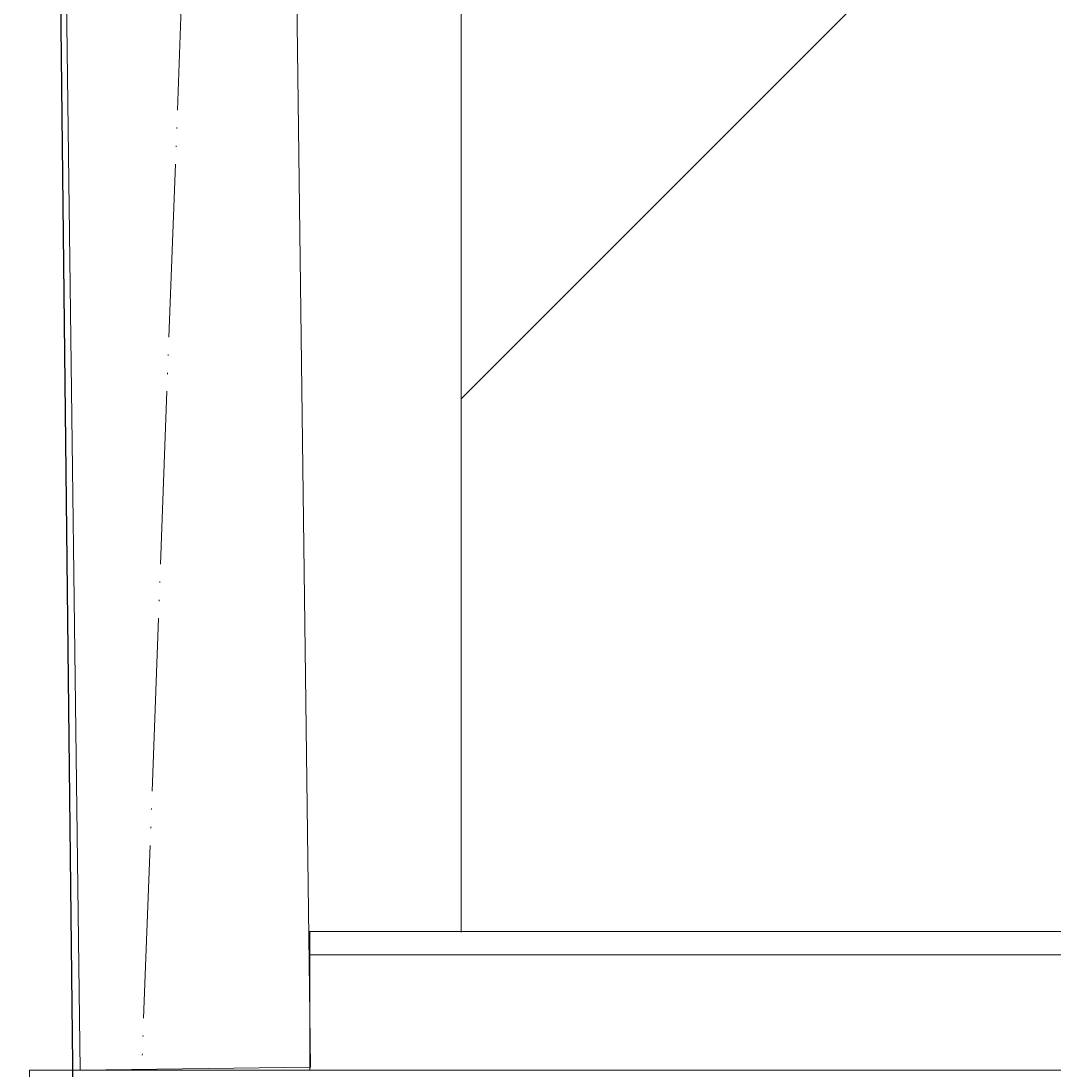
# Model space of a CAD drawing. Header units: millimetres. Extents: x -13069 to 207500, y -71366 to 56785.
# Drawn here: x 41916.8 to 42006.4, y 8592 to 8683 of the extents above; entities that cross this region are included whole.
import ezdxf

# ---------------------------------------------------------------- set-up
doc = ezdxf.new("R2010")
doc.units = ezdxf.units.MM
doc.linetypes.add('ADSK_Штрихпунктирная 2 точки_ш15 п1_5 п1_5 п1_5', pattern=[19.5, 15, -1.5, 0, -1.5, 0, -1.5])
doc.layers.add('Линии', color=7, linetype='Continuous', lineweight=9, true_color=0x00a600)
for name, color, linetype, lineweight in [('Потолки', 7, 'Continuous', 9), ('Потолки штриховка', 7, 'Continuous', 9), ('Стены несущие', 7, 'Continuous', 30), ('Стены отделка', 7, 'Continuous', 30), ('Стены штриховка', 7, 'Continuous', 9)]:
    doc.layers.add(name, color=color, linetype=linetype, lineweight=lineweight)

msp = doc.modelspace()

# ---------------------------------------------------------------- hatches: boundary and pattern name
at = {"layer": 'Потолки штриховка', "lineweight": 18, "true_color": 0x787878}
h = msp.add_hatch(dxfattribs=at)
h.set_pattern_fill('FP_89', color=8, style=0, pattern_type=2)
h.set_pattern_definition([(45, (0, 0), (-53.03301, 53.03301), [])])
h.paths.add_polyline_path([(45419.201, 8604.011), (45558.912, 8604.011), (45558.448, 12207.671), (45418.912, 12207.671), (45418.912, 8604.011)])
h.paths.add_polyline_path([(41954.934, 8604.011), (42069.934, 8604.011), (42069.493, 12198.656), (41929.934, 12198.656), (41929.934, 9077.793), (41954.934, 9077.793), (41954.934, 8605.506)])

# ---------------------------------------------------------------- linework, layer by layer
at = {"layer": 'Линии', "color": 7, "linetype": 'ADSK_Штрихпунктирная 2 точки_ш15 п1_5 п1_5 п1_5'}
msp.add_line((42069.934, 12430.656), (41927.232, 8592.011), dxfattribs=at)
at = {"layer": 'Потолки'}
msp.add_line((41954.934, 8603.952), (41954.934, 9077.793), dxfattribs=at)
at = {"layer": 'Стены несущие'}
msp.add_line((41916.756, 8994.554), (41988.993, 2478.232), dxfattribs=at)
at = {"layer": 'Стены отделка', "lineweight": 9}
for p, q in [((41921.883, 8592.011), (41916.817, 8989.776)), ((41936.815, 8990.03), (41941.881, 8592.266)), ((41941.811, 8592.011), (41941.811, 8604.011)), ((41941.811, 8604.011), (42385, 8604.011)), ((41941.881, 8592.266), (41921.883, 8592.011)), ((41917.5, 8442.011), (41917.5, 8592.011)), ((41917.5, 8592.011), (41941.811, 8592.011))]:
    msp.add_line(p, q, dxfattribs=at)
at = {"layer": 'Стены штриховка'}
for p, q in [((41941.811, 8602.011), (42385, 8602.011)), ((41941.811, 8592.011), (42385, 8592.011))]:
    msp.add_line(p, q, dxfattribs=at)

doc.saveas('drawing.dxf')
